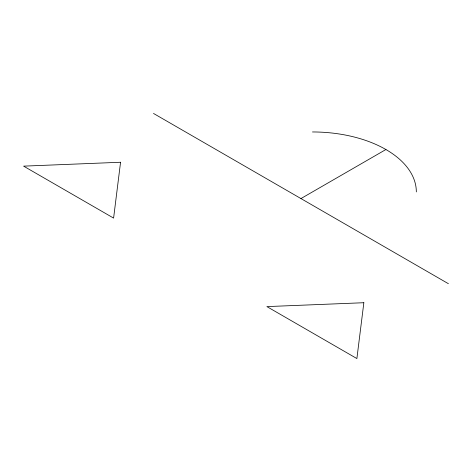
<?xml version="1.0" encoding="UTF-8"?>
<svg xmlns="http://www.w3.org/2000/svg" width="472" height="472" viewBox="0 0 472 472"><rect width="100%" height="100%" fill="white"/><g stroke="black" fill="none" stroke-linecap="round" stroke-linejoin="round"><path stroke-width="0.71" d="M300.953 198.57L385.907 149.524M153.5 113.439L448.4 283.702M312.47 131.959A103.858 59.962 0 0 1 416.328 191.921M120.555 162.256L113.599 218.093L23.6 166.138L120.555 162.256M363.847 302.723L356.885 358.561L266.892 306.599L363.847 302.723"/></g></svg>
